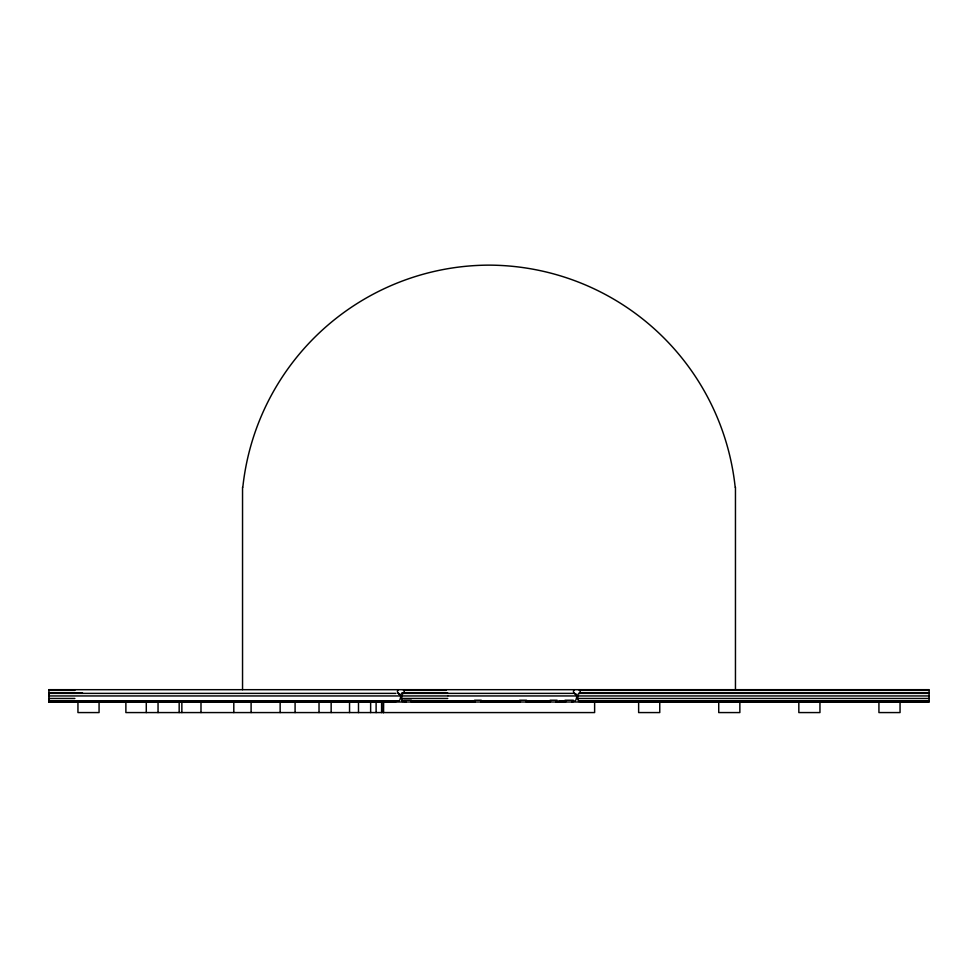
<?xml version="1.0" encoding="UTF-8"?>
<svg xmlns="http://www.w3.org/2000/svg" width="978" height="978" viewBox="0 0 978 978"><rect width="100%" height="100%" fill="white"/><g stroke="black" fill="none" stroke-linecap="round" stroke-linejoin="round"><path stroke-width="1.47" d="M398.327 689.686C394.684 693.549 402.728 693.952 400.271 698.475A2.702 2.702 0 0 1 399.048 700.749L395.968 701.446L48.937 701.972L48.9 689.686L929.1 689.686L929.1 702.008L280.148 702.008L280.148 712.571M399.831 694.16L398.168 693.378A2.152 2.152 0 0 1 400.271 695.945L48.9 695.945L48.924 692.986L82.519 692.986M48.924 693.378L395.882 693.378M403.926 693.378L404.33 690.37L403.633 689.686M579.966 693.378L580.37 690.37L579.673 689.686M405.992 702.008L402.912 700.749A2.702 2.702 0 0 1 401.689 698.475L401.689 695.945A2.152 2.152 0 0 1 403.792 693.378M582.032 702.008L578.389 700.749M574.367 689.686C570.724 693.549 578.768 693.952 576.311 698.475A2.702 2.702 0 0 1 575.088 700.749L572.008 702.008M74.878 690.37L48.9 690.37L48.924 689.686M403.425 690.37L446.212 690.37M579.159 690.37L929.1 690.37M401.897 692.986L447.741 692.986M579.159 692.986L929.1 692.986M401.897 693.378L573.646 693.378M579.159 693.378L929.1 693.378M401.897 695.945L447.741 695.945M448.181 695.945L576.311 695.945A2.152 2.152 0 0 0 574.208 693.378M577.631 695.945L929.1 695.945M74.878 698.475L48.9 698.475L48.912 700.749L399.048 700.749M401.897 698.475L447.741 698.475M577.631 698.475L929.1 698.475M403.645 700.248L411.371 700.248M474.526 700.248L481.262 700.248M519.599 700.248L526.58 700.248M550.076 700.248L557.105 700.248M564.991 700.248L573.328 700.248M401.897 700.749L404.953 700.749M411.066 700.749L474.868 700.749M480.601 700.749L520.492 700.749M526.225 700.749L549.33 700.749M559.025 700.749L566.47 700.749M579.159 700.749L929.1 700.749M401.897 701.446L404.953 701.446M411.066 701.446L475.235 701.446M480.931 701.446L519.196 701.446M526.225 701.446L550.541 701.446M556.042 701.446L566.017 701.446M578.548 701.446L929.1 701.446M48.9 701.727L395.723 701.727M411.066 701.727L475.039 701.727M480.724 701.727L520.43 701.727M526.005 701.727L550.296 701.727M555.797 701.727L565.773 701.727M580.688 701.727L929.1 701.727M48.9 702.008L279.891 702.008M575.125 693.585L575.871 694.16M900.053 702.008L900.053 712.571L878.929 712.571L878.929 702.008M819.955 702.008L819.955 712.571L798.83 712.571L798.83 702.008M739.857 702.008L739.857 712.571L718.732 712.571L718.732 702.008M735.456 487.24L735.456 689.686M659.759 702.008L659.759 712.571L638.634 712.571L638.634 702.008M594.624 702.008L594.624 712.571L125.881 712.571L125.881 702.008M381.603 702.008L381.603 712.571M376.114 702.008L376.114 712.571M370.638 702.008L370.638 712.571M358.498 702.008L358.498 712.571M349.549 702.008L349.549 712.571M331.151 702.008L331.151 712.571M319.024 702.008L319.024 712.571M295.087 702.008L295.087 712.571M251.101 702.008L251.101 712.571M242.544 487.24L242.544 689.686M233.803 702.008L233.803 712.571M200.991 702.008L200.991 712.571M181.859 702.008L181.859 712.571M179.17 702.008L179.17 712.571M158.045 702.008L158.045 712.571M146.284 702.008L146.284 712.571M99.071 702.008L99.071 712.571L77.947 712.571L77.947 702.008M735.187 487.264A248.326 248.326 0 0 0 489 265.136A248.326 248.326 0 0 0 242.813 487.264M579.832 693.378A2.152 2.152 0 0 0 577.729 695.945L577.729 698.475A2.702 2.702 0 0 0 578.952 700.749M383.449 712.571L383.449 702.008L383.376 712.571"/></g></svg>
